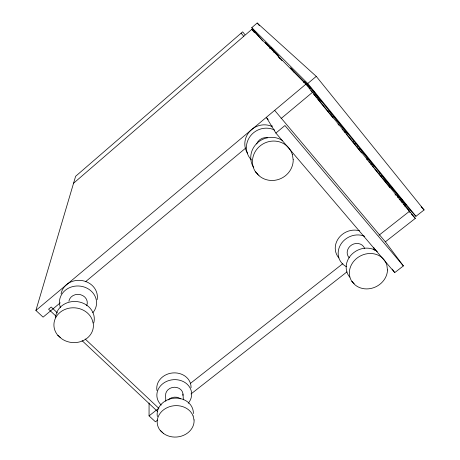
<?xml version="1.0" encoding="UTF-8"?>
<svg xmlns="http://www.w3.org/2000/svg" width="460" height="460" viewBox="0 0 460 460"><rect width="100%" height="100%" fill="white"/><g stroke="black" fill="none" stroke-linecap="round" stroke-linejoin="round"><path stroke-width="0.69" d="M157.688 420.043L155.428 421.808L149.057 415.874L149.074 402.983M60.243 302.829L43.096 317.141L35.897 310.431L75.612 176.301L242.656 31.849L244.933 34.615M262.677 40.963L251.781 27.669L257.192 23L316.267 76.377L424.103 209.933L415.955 216.315L404.806 204.154M73.56 183.247L251.775 29.371M269.663 48.547L270.756 47.616L278.536 56.356L276.172 53.774L277.414 55.027M273.234 52.141L274.327 51.209M303.652 82.725L304.75 81.805L310.667 87.751L315.98 94.271L314.324 95.651M35.897 310.431L305.865 84.215L415.317 218.379L385.371 241.816L274.654 110.365M251.781 27.669L307.769 83.501L316.267 76.377M309.563 88.671L310.667 87.751M85.514 281.744L245.847 147.947M271.17 126.816L272.28 125.885M281.083 118.542L312.484 92.334L310.822 90.632M316.647 97.623L317.751 96.709L315.663 94.587L321.54 101.798M275.885 133.066L284.93 125.54L403.385 265.92L394.737 272.608L275.885 133.066L266.317 117.352L268.174 119.542M395.094 195.023L396.779 193.683L391.466 187.927M400.125 199.801L401.247 198.915L405.984 204.729L404.294 206.057M149.057 415.874L158.66 408.33M190.302 383.473L342.867 263.614M379 235.227L409.509 211.261L403.213 203.941M191.021 393.95L346.955 271.889M374.635 250.217L375.768 249.337M162.76 432.768L160.454 430.629L163.639 433.59M60.473 337.697L57.891 335.3L61.456 338.612A19.636 17.325 3.6 0 0 83.128 340.659A19.636 17.325 3.6 0 0 93.328 323.846L92.086 319.412A19.694 17.376 3.6 0 0 64.204 309.77A19.694 17.376 3.6 0 0 57.81 335.351M354.102 283.826L351.946 281.376L354.924 284.763A19.395 17.141 -26.9 0 0 375.463 286.977A19.395 17.141 -26.9 0 0 387.504 269.934M258.06 174.662L255.628 171.896L258.986 175.714M55.901 316.077L48.576 309.2L51.192 307.021L57.46 312.926M82.058 340.63L157.383 411.343M85.169 339.003L158.873 408.371M273.085 50.151L270.756 47.616M311.443 88.786L304.75 81.805M271.124 48.3L265.15 42.28L267.714 45.408M304.899 82.357L290.49 67.827L292.221 69.949M305.894 83.358L310.368 87.866M312.415 90.424L314.473 92.506M313.536 91.799L315.98 94.271M305.865 84.215L251.516 29.112L254.506 32.706M278.702 57.017L280.18 58.518M421.118 206.845L424.103 209.933M401.247 198.915L397.745 195.115L401.729 199.583M400.574 198.611L402.517 200.721L311.782 89.389M397.509 195.368L398.895 196.874M400.28 198.381L404.432 202.9M400.378 198.622L401.31 199.64M402.713 201.169L405.984 204.729M409.038 211.468L410.004 212.531M411.453 214.124L415.317 218.379M241.097 33.195L243.742 36.305M275.109 52.319L281.991 60.731M278.921 57.236L280.278 58.897M307.769 83.501L415.955 216.315M257.192 23L259.457 25.777M328.773 110.67L329.676 111.78M330.579 112.89L331.936 114.551M332.844 115.661L347.76 133.963M353.182 140.616L354.085 141.726M354.993 142.836L355.896 143.945M357.253 145.607L358.156 146.717M359.059 147.827L360.416 149.488M361.318 150.598L373.974 166.123M379.402 172.782L380.305 173.886M381.662 175.553L382.565 176.663M383.467 177.767L393.863 190.526M313.57 94.087L314.479 95.197M315.382 96.307L316.739 97.968M317.647 99.078L333.04 117.944M338.019 124.045L338.922 125.154M342.091 129.041L342.999 130.151M343.902 131.261L345.264 132.923M346.167 134.032L361.56 152.898M366.539 158.999L367.448 160.109M368.805 161.776L369.708 162.886M370.616 163.996L371.519 165.1M372.428 166.209L373.784 167.877M374.687 168.987L390.08 187.847M395.059 193.953L395.968 195.063M397.325 196.725L398.233 197.834M399.136 198.944L400.045 200.054M400.947 201.164L402.304 202.831M293.089 71.012L294.394 72.605M385.394 241.799L403.385 265.92M392.259 269.1L394.737 272.608M193.114 415.926L194.022 419.928M292.37 154.566L293.158 159.608M387.441 269.939L386.9 265.42A19.452 17.192 -26.9 0 0 361.405 255.455A19.452 17.192 -26.9 0 0 351.86 281.428M182.977 394.07L183.379 399.786M165.801 401.252L165.606 395.514A8.723 7.51 -6.5 0 1 174.507 387.239A8.723 7.51 -6.5 0 1 182.936 395.387M60.473 307.705A18.567 16.554 4.2 0 1 80.925 286.223A18.567 16.554 4.2 0 1 92.782 312.788M68.873 301.197A9.286 8.28 4.2 0 1 80.408 294.659A9.286 8.28 4.2 0 1 86.721 305.681M55.597 317.659A19.366 17.141 3.8 0 1 77.648 301.679A19.366 17.141 3.8 0 1 93.742 322.978M61.076 293.877A18.279 16.341 4.4 0 1 82.058 280.571A18.279 16.341 4.4 0 1 97.135 299.673M161.242 405.053A17.44 15.019 -6.5 0 1 161.845 384.508A17.44 15.019 -6.5 0 1 185.587 382.927A17.44 15.019 -6.5 0 1 188.238 403.253M160.379 430.675A18.44 15.669 -6.7 0 1 167.48 407.497A18.44 15.669 -6.7 0 1 193.091 415.938M194.08 419.922A18.383 15.623 -6.7 0 1 183.81 435.229A18.383 15.623 -6.7 0 1 163.656 433.573M156.958 390.546A17.181 14.846 -6.5 0 1 172.833 372.933A17.181 14.846 -6.5 0 1 191.049 387.734M157.36 416.605A18.147 15.485 -6.7 0 1 174.139 398.176A18.147 15.485 -6.7 0 1 193.361 413.563M168.124 399.953A8.907 7.63 -6.6 0 1 180.699 398.877M349.215 257.778A9.177 8.194 -27.4 0 1 351.739 244.915A9.177 8.194 -27.4 0 1 364.619 248.377M373.825 247.451A18.348 16.393 -27.4 0 1 374.066 249.941M346.506 266.731A18.348 16.393 -27.4 0 1 340.647 244.576A18.348 16.393 -27.4 0 1 364.728 236.302M338.859 257.916A18.067 16.18 -27.5 0 1 338.865 237.855A18.067 16.18 -27.5 0 1 359.559 230.816M349.726 277.121A19.13 16.962 -27 0 1 352.337 253.811A19.13 16.962 -27 0 1 377.349 251.505M251.459 159.977A19.337 18.4 -29.1 0 1 250.441 135.953A19.337 18.4 -29.1 0 1 274.677 130.071M247.664 153.519A19.021 18.13 -29.4 0 1 249.688 131.405A19.021 18.13 -29.4 0 1 271.992 126.419M255.541 171.954A20.568 19.435 -28 0 1 264.563 143.112A20.568 19.435 -28 0 1 292.341 154.571M253.747 167.664A20.205 19.13 -28.3 0 1 257.157 143.083A20.205 19.13 -28.3 0 1 282.555 140.587M293.221 159.608A20.504 19.372 -28 0 1 281.106 178.44A20.504 19.372 -28 0 1 259.003 175.697M256.605 143.94A9.671 9.2 -29.1 0 1 267.749 137.753"/></g></svg>
